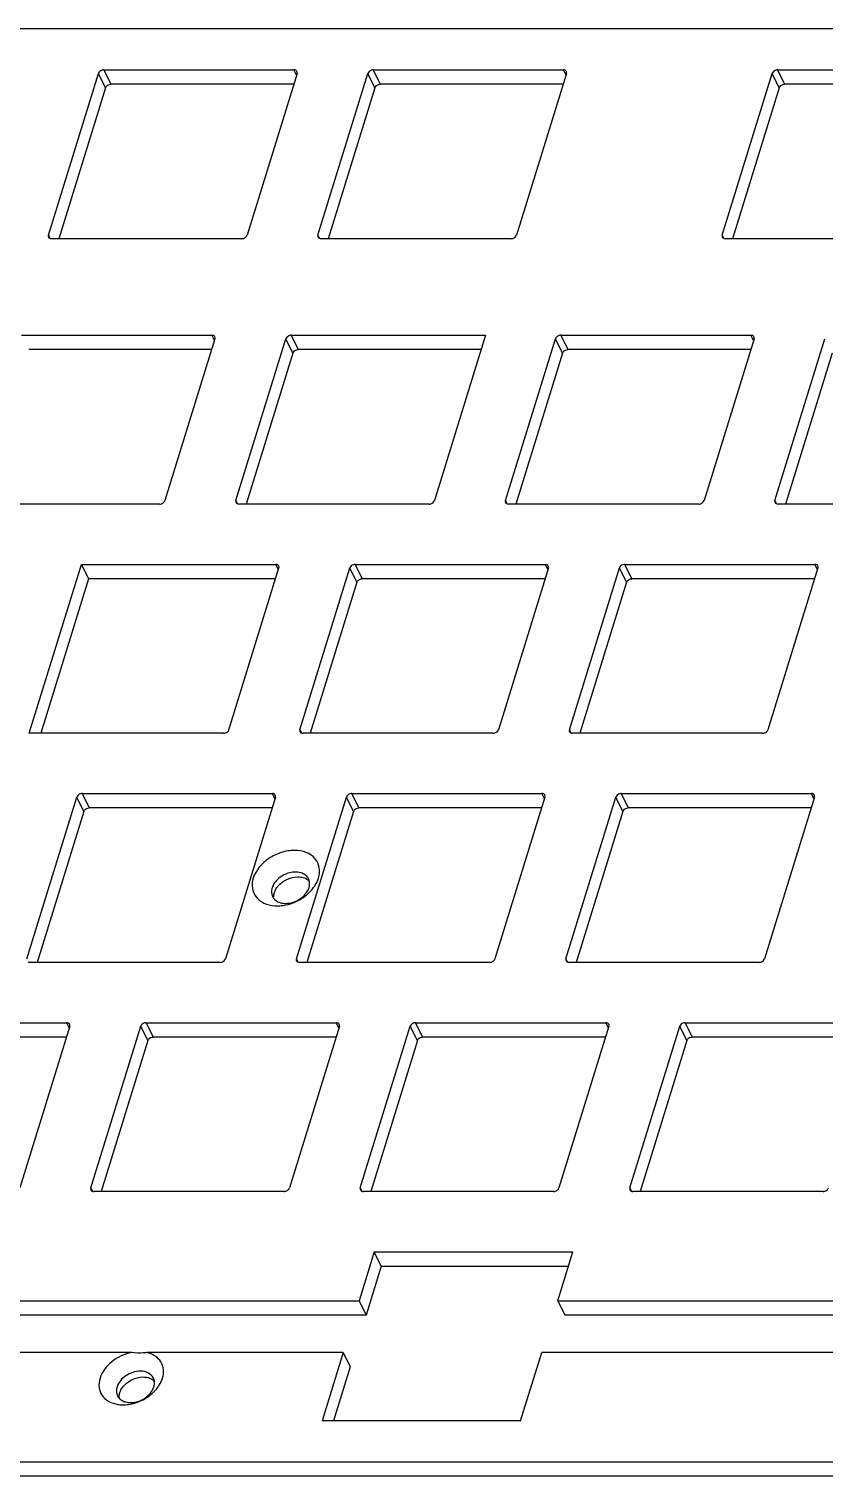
# Model space of a CAD drawing. Header units: inches. Extents: x -1111 to 11437, y -3682 to 971.
# Drawn here: x 8749.4 to 8801.1, y -3432.1 to -3338.1 of the extents above; entities that cross this region are included whole.
import ezdxf

# ---------------------------------------------------------------- set-up
doc = ezdxf.new("R2010")
doc.units = ezdxf.units.IN
doc.header["$LTSCALE"] = 1.21
doc.header["$MEASUREMENT"] = 0
doc.layers.get('0').update_dxf_attribs({"linetype": 'CONTINUOUS'})

msp = doc.modelspace()

# ---------------------------------------------------------------- linework, layer by layer
at = {"color": 7, "linetype": 'Continuous'}
for p, q in [((9000.573, -3338.107), (8684.095, -3338.107)), ((8750.69, -3351.502), (8753.936, -3340.998)), ((8754.394, -3341.93), (8753.936, -3340.998)), ((8754.279, -3340.767), (8754.737, -3341.699)), ((8754.279, -3340.767), (8766.631, -3340.767)), ((8766.831, -3340.998), (8763.585, -3351.502)), ((8766.797, -3341.106), (8766.631, -3340.767)), ((8768.19, -3351.502), (8771.436, -3340.998)), ((8771.894, -3341.93), (8771.436, -3340.998)), ((8771.779, -3340.767), (8772.237, -3341.699)), ((8771.779, -3340.767), (8784.131, -3340.767)), ((8784.331, -3340.998), (8781.085, -3351.502)), ((8784.297, -3341.106), (8784.131, -3340.767)), ((8794.44, -3351.502), (8797.686, -3340.998)), ((8798.144, -3341.93), (8797.686, -3340.998)), ((8798.029, -3340.767), (8798.487, -3341.699)), ((8798.029, -3340.767), (8810.381, -3340.767)), ((8754.394, -3341.93), (8751.364, -3351.733)), ((8766.614, -3341.699), (8754.737, -3341.699)), ((8771.894, -3341.93), (8768.864, -3351.733)), ((8784.114, -3341.699), (8772.237, -3341.699)), ((8798.144, -3341.93), (8795.115, -3351.733)), ((8810.364, -3341.699), (8798.487, -3341.699)), ((8750.69, -3351.502), (8750.791, -3351.709)), ((8763.242, -3351.733), (8750.89, -3351.733)), ((8768.19, -3351.502), (8768.291, -3351.709)), ((8780.742, -3351.733), (8768.39, -3351.733)), ((8794.44, -3351.502), (8794.542, -3351.709)), ((8806.992, -3351.733), (8794.641, -3351.733)), ((8748.953, -3358.002), (8761.304, -3358.002)), ((8761.505, -3358.233), (8758.258, -3368.738)), ((8761.471, -3358.342), (8761.304, -3358.002)), ((8762.864, -3368.738), (8766.11, -3358.233)), ((8766.567, -3359.166), (8766.11, -3358.233)), ((8766.453, -3358.002), (8766.911, -3358.935)), ((8766.453, -3358.002), (8779.076, -3358.002)), ((8779.076, -3358.002), (8775.759, -3368.738)), ((8780.364, -3368.738), (8783.61, -3358.233)), ((8784.068, -3359.166), (8783.61, -3358.233)), ((8783.953, -3358.002), (8784.411, -3358.935)), ((8783.953, -3358.002), (8796.305, -3358.002)), ((8796.505, -3358.233), (8793.259, -3368.738)), ((8796.471, -3358.342), (8796.305, -3358.002)), ((8797.864, -3368.738), (8801.11, -3358.233)), ((8761.288, -3358.935), (8749.41, -3358.935)), ((8766.567, -3359.166), (8763.538, -3368.969)), ((8778.788, -3358.935), (8766.911, -3358.935)), ((8784.068, -3359.166), (8781.038, -3368.969)), ((8796.288, -3358.935), (8784.411, -3358.935)), ((8801.568, -3359.166), (8798.538, -3368.969)), ((8757.915, -3368.969), (8745.564, -3368.969)), ((8762.864, -3368.738), (8762.965, -3368.945)), ((8775.415, -3368.969), (8763.064, -3368.969)), ((8780.364, -3368.738), (8780.465, -3368.945)), ((8792.916, -3368.969), (8780.564, -3368.969)), ((8797.864, -3368.738), (8797.966, -3368.945)), ((8810.416, -3368.969), (8798.064, -3368.969)), ((8749.443, -3383.852), (8752.832, -3372.886)), ((8752.832, -3372.886), (8753.289, -3373.818)), ((8752.832, -3372.886), (8765.455, -3372.886)), ((8762.409, -3383.621), (8765.655, -3373.117)), ((8765.622, -3373.225), (8765.455, -3372.886)), ((8767.015, -3383.621), (8770.261, -3373.117)), ((8770.718, -3374.049), (8770.261, -3373.117)), ((8770.604, -3372.886), (8771.061, -3373.818)), ((8770.604, -3372.886), (8782.955, -3372.886)), ((8783.156, -3373.117), (8779.909, -3383.621)), ((8783.122, -3373.225), (8782.955, -3372.886)), ((8784.515, -3383.621), (8787.761, -3373.117)), ((8788.218, -3374.049), (8787.761, -3373.117)), ((8788.104, -3372.886), (8788.562, -3373.818)), ((8788.104, -3372.886), (8800.455, -3372.886)), ((8800.656, -3373.117), (8797.41, -3383.621)), ((8800.622, -3373.225), (8800.455, -3372.886)), ((8753.289, -3373.818), (8750.189, -3383.852)), ((8765.439, -3373.818), (8753.289, -3373.818)), ((8770.718, -3374.049), (8767.689, -3383.852)), ((8782.939, -3373.818), (8771.061, -3373.818)), ((8788.218, -3374.049), (8785.189, -3383.852)), ((8800.439, -3373.818), (8788.562, -3373.818)), ((8767.015, -3383.621), (8767.116, -3383.828)), ((8784.515, -3383.621), (8784.616, -3383.828)), ((8762.066, -3383.852), (8749.443, -3383.852)), ((8779.566, -3383.852), (8767.215, -3383.852)), ((8797.066, -3383.852), (8784.715, -3383.852)), ((8749.29, -3398.504), (8752.536, -3388)), ((8752.994, -3388.932), (8752.536, -3388)), ((8752.879, -3387.769), (8753.337, -3388.701)), ((8752.879, -3387.769), (8765.231, -3387.769)), ((8765.431, -3388), (8762.185, -3398.504)), ((8765.398, -3388.109), (8765.231, -3387.769)), ((8766.79, -3398.504), (8770.036, -3388)), ((8770.494, -3388.932), (8770.036, -3388)), ((8770.38, -3387.769), (8770.837, -3388.701)), ((8770.38, -3387.769), (8782.731, -3387.769)), ((8782.931, -3388), (8779.685, -3398.504)), ((8782.898, -3388.109), (8782.731, -3387.769)), ((8784.291, -3398.504), (8787.537, -3388)), ((8787.994, -3388.932), (8787.537, -3388)), ((8787.88, -3387.769), (8788.337, -3388.701)), ((8787.88, -3387.769), (8800.231, -3387.769)), ((8800.431, -3388), (8797.185, -3398.504)), ((8800.398, -3388.109), (8800.231, -3387.769)), ((8752.994, -3388.932), (8749.964, -3398.735)), ((8765.214, -3388.701), (8753.337, -3388.701)), ((8770.494, -3388.932), (8767.465, -3398.735)), ((8782.715, -3388.701), (8770.837, -3388.701)), ((8787.994, -3388.932), (8784.965, -3398.735)), ((8800.215, -3388.701), (8788.337, -3388.701)), ((8761.842, -3398.735), (8749.49, -3398.735)), ((8766.79, -3398.504), (8766.892, -3398.711)), ((8779.342, -3398.735), (8766.991, -3398.735)), ((8784.291, -3398.504), (8784.392, -3398.711)), ((8796.842, -3398.735), (8784.491, -3398.735)), ((8739.53, -3402.652), (8751.882, -3402.652)), ((8752.082, -3402.883), (8748.836, -3413.387)), ((8752.048, -3402.992), (8751.882, -3402.652)), ((8753.441, -3413.387), (8756.687, -3402.883)), ((8757.145, -3403.815), (8756.687, -3402.883)), ((8757.03, -3402.652), (8757.488, -3403.584)), ((8757.03, -3402.652), (8769.382, -3402.652)), ((8769.582, -3402.883), (8766.336, -3413.387)), ((8769.548, -3402.992), (8769.382, -3402.652)), ((8770.941, -3413.387), (8774.187, -3402.883)), ((8774.645, -3403.815), (8774.187, -3402.883)), ((8774.53, -3402.652), (8774.988, -3403.584)), ((8774.53, -3402.652), (8786.882, -3402.652)), ((8787.082, -3402.883), (8783.836, -3413.387)), ((8787.049, -3402.992), (8786.882, -3402.652)), ((8788.441, -3413.387), (8791.687, -3402.883)), ((8792.145, -3403.815), (8791.687, -3402.883)), ((8792.031, -3402.652), (8792.488, -3403.584)), ((8792.031, -3402.652), (8804.382, -3402.652)), ((8751.865, -3403.584), (8739.988, -3403.584)), ((8757.145, -3403.815), (8754.115, -3413.619)), ((8769.365, -3403.584), (8757.488, -3403.584)), ((8774.645, -3403.815), (8771.615, -3413.619)), ((8786.865, -3403.584), (8774.988, -3403.584)), ((8792.145, -3403.815), (8789.116, -3413.619)), ((8804.366, -3403.584), (8792.488, -3403.584)), ((8753.441, -3413.387), (8753.542, -3413.594)), ((8765.993, -3413.619), (8753.641, -3413.619)), ((8770.941, -3413.387), (8771.043, -3413.594)), ((8783.493, -3413.619), (8771.141, -3413.619)), ((8788.441, -3413.387), (8788.543, -3413.594)), ((8800.993, -3413.619), (8788.642, -3413.619)), ((8771.847, -3417.535), (8770.867, -3420.708)), ((8772.305, -3418.468), (8771.847, -3417.535)), ((8771.847, -3417.535), (8784.742, -3417.535)), ((8783.761, -3420.708), (8784.742, -3417.535)), ((8772.305, -3418.468), (8771.324, -3421.64)), ((8772.305, -3418.468), (8784.454, -3418.468)), ((8734.577, -3420.708), (8770.867, -3420.708)), ((8770.867, -3420.708), (8771.324, -3421.64)), ((8783.761, -3420.708), (8784.219, -3421.64)), ((8783.761, -3420.708), (8820.051, -3420.708)), ((8771.324, -3421.64), (8735.034, -3421.64)), ((8820.509, -3421.64), (8784.219, -3421.64)), ((8756.097, -3424.076), (8733.536, -3424.076)), ((8769.826, -3424.076), (8757.074, -3424.076)), ((8769.826, -3424.076), (8768.458, -3428.502)), ((8769.826, -3424.076), (8770.283, -3425.008)), ((8781.353, -3428.502), (8782.721, -3424.076)), ((8819.01, -3424.076), (8782.721, -3424.076)), ((8770.283, -3425.008), (8769.204, -3428.502)), ((8781.353, -3428.502), (8768.458, -3428.502)), ((8655.338, -3431.167), (8971.815, -3431.167)), ((8972.273, -3432.099), (8655.795, -3432.099))]:
    msp.add_line(p, q, dxfattribs=at)
for centre, radius, start, end in [((8765.865, -3394.153), 0.691, 206.2212, 221.04856), ((8755.792, -3426.579), 0.686, 194.17789, 220.93084), ((8755.52, -3425.352), 2.119, 261.10109, 265.44755), ((8755.812, -3426.562), 0.712, 220.92428, 223.53999)]:
    msp.add_arc(centre, radius, start, end, dxfattribs=at)
for points, knots in [([(8754.279, -3340.767), (8754.242, -3340.767), (8754.102, -3340.79), (8753.967, -3340.897), (8753.936, -3340.998)], [0, 0, 0, 0, 0.259097, 1, 1, 1, 1]), ([(8766.824, -3340.868), (8766.809, -3340.836), (8766.749, -3340.78), (8766.671, -3340.767), (8766.631, -3340.767)], [0, 0, 0, 0, 0.463693, 1, 1, 1, 1]), ([(8771.779, -3340.767), (8771.742, -3340.767), (8771.602, -3340.79), (8771.467, -3340.897), (8771.436, -3340.998)], [0, 0, 0, 0, 0.259097, 1, 1, 1, 1]), ([(8784.324, -3340.868), (8784.309, -3340.836), (8784.249, -3340.78), (8784.171, -3340.767), (8784.131, -3340.767)], [0, 0, 0, 0, 0.463693, 1, 1, 1, 1]), ([(8798.029, -3340.767), (8797.993, -3340.767), (8797.852, -3340.79), (8797.718, -3340.897), (8797.686, -3340.998)], [0, 0, 0, 0, 0.259097, 1, 1, 1, 1]), ([(8754.394, -3341.93), (8754.403, -3341.898), (8754.475, -3341.772), (8754.627, -3341.699), (8754.737, -3341.699)], [0, 0, 0, 0, 0.23471, 1, 1, 1, 1]), ([(8771.894, -3341.93), (8771.904, -3341.898), (8771.975, -3341.772), (8772.128, -3341.699), (8772.237, -3341.699)], [0, 0, 0, 0, 0.23471, 1, 1, 1, 1]), ([(8798.144, -3341.93), (8798.154, -3341.898), (8798.226, -3341.772), (8798.378, -3341.699), (8798.487, -3341.699)], [0, 0, 0, 0, 0.23471, 1, 1, 1, 1]), ([(8763.242, -3351.733), (8763.279, -3351.733), (8763.419, -3351.71), (8763.554, -3351.603), (8763.585, -3351.502)], [0, 0, 0, 0, 0.259097, 1, 1, 1, 1]), ([(8780.742, -3351.733), (8780.779, -3351.733), (8780.919, -3351.71), (8781.054, -3351.603), (8781.085, -3351.502)], [0, 0, 0, 0, 0.259097, 1, 1, 1, 1]), ([(8761.498, -3358.103), (8761.482, -3358.072), (8761.423, -3358.016), (8761.345, -3358.002), (8761.304, -3358.002)], [0, 0, 0, 0, 0.463693, 1, 1, 1, 1]), ([(8766.453, -3358.002), (8766.416, -3358.002), (8766.276, -3358.026), (8766.141, -3358.133), (8766.11, -3358.233)], [0, 0, 0, 0, 0.259097, 1, 1, 1, 1]), ([(8783.953, -3358.002), (8783.916, -3358.002), (8783.776, -3358.026), (8783.641, -3358.133), (8783.61, -3358.233)], [0, 0, 0, 0, 0.259097, 1, 1, 1, 1]), ([(8796.498, -3358.103), (8796.483, -3358.072), (8796.423, -3358.016), (8796.345, -3358.002), (8796.305, -3358.002)], [0, 0, 0, 0, 0.463693, 1, 1, 1, 1]), ([(8766.567, -3359.166), (8766.577, -3359.134), (8766.649, -3359.008), (8766.801, -3358.935), (8766.911, -3358.935)], [0, 0, 0, 0, 0.23471, 1, 1, 1, 1]), ([(8784.068, -3359.166), (8784.077, -3359.134), (8784.149, -3359.008), (8784.301, -3358.935), (8784.411, -3358.935)], [0, 0, 0, 0, 0.23471, 1, 1, 1, 1]), ([(8757.915, -3368.969), (8757.952, -3368.969), (8758.093, -3368.946), (8758.227, -3368.839), (8758.258, -3368.738)], [0, 0, 0, 0, 0.259097, 1, 1, 1, 1]), ([(8775.415, -3368.969), (8775.452, -3368.969), (8775.593, -3368.946), (8775.727, -3368.839), (8775.759, -3368.738)], [0, 0, 0, 0, 0.259097, 1, 1, 1, 1]), ([(8792.916, -3368.969), (8792.953, -3368.969), (8793.093, -3368.946), (8793.228, -3368.839), (8793.259, -3368.738)], [0, 0, 0, 0, 0.259097, 1, 1, 1, 1]), ([(8765.649, -3372.987), (8765.633, -3372.955), (8765.573, -3372.899), (8765.496, -3372.886), (8765.455, -3372.886)], [0, 0, 0, 0, 0.463693, 1, 1, 1, 1]), ([(8770.604, -3372.886), (8770.567, -3372.886), (8770.426, -3372.909), (8770.292, -3373.016), (8770.261, -3373.117)], [0, 0, 0, 0, 0.259097, 1, 1, 1, 1]), ([(8783.149, -3372.987), (8783.133, -3372.955), (8783.074, -3372.899), (8782.996, -3372.886), (8782.955, -3372.886)], [0, 0, 0, 0, 0.463693, 1, 1, 1, 1]), ([(8788.104, -3372.886), (8788.067, -3372.886), (8787.927, -3372.909), (8787.792, -3373.016), (8787.761, -3373.117)], [0, 0, 0, 0, 0.259097, 1, 1, 1, 1]), ([(8800.649, -3372.987), (8800.633, -3372.955), (8800.574, -3372.899), (8800.496, -3372.886), (8800.455, -3372.886)], [0, 0, 0, 0, 0.463693, 1, 1, 1, 1]), ([(8770.718, -3374.049), (8770.728, -3374.017), (8770.8, -3373.891), (8770.952, -3373.818), (8771.061, -3373.818)], [0, 0, 0, 0, 0.23471, 1, 1, 1, 1]), ([(8788.218, -3374.049), (8788.228, -3374.017), (8788.3, -3373.891), (8788.452, -3373.818), (8788.562, -3373.818)], [0, 0, 0, 0, 0.23471, 1, 1, 1, 1]), ([(8762.066, -3383.852), (8762.103, -3383.852), (8762.244, -3383.829), (8762.378, -3383.722), (8762.409, -3383.621)], [0, 0, 0, 0, 0.259097, 1, 1, 1, 1]), ([(8779.566, -3383.852), (8779.603, -3383.852), (8779.744, -3383.829), (8779.878, -3383.722), (8779.909, -3383.621)], [0, 0, 0, 0, 0.259097, 1, 1, 1, 1]), ([(8797.066, -3383.852), (8797.103, -3383.852), (8797.244, -3383.829), (8797.378, -3383.722), (8797.41, -3383.621)], [0, 0, 0, 0, 0.259097, 1, 1, 1, 1]), ([(8752.879, -3387.769), (8752.843, -3387.769), (8752.702, -3387.792), (8752.567, -3387.899), (8752.536, -3388)], [0, 0, 0, 0, 0.259097, 1, 1, 1, 1]), ([(8765.424, -3387.87), (8765.409, -3387.838), (8765.349, -3387.783), (8765.271, -3387.769), (8765.231, -3387.769)], [0, 0, 0, 0, 0.463693, 1, 1, 1, 1]), ([(8770.38, -3387.769), (8770.343, -3387.769), (8770.202, -3387.792), (8770.068, -3387.899), (8770.036, -3388)], [0, 0, 0, 0, 0.259097, 1, 1, 1, 1]), ([(8782.924, -3387.87), (8782.909, -3387.838), (8782.849, -3387.783), (8782.772, -3387.769), (8782.731, -3387.769)], [0, 0, 0, 0, 0.463693, 1, 1, 1, 1]), ([(8787.88, -3387.769), (8787.843, -3387.769), (8787.702, -3387.792), (8787.568, -3387.899), (8787.537, -3388)], [0, 0, 0, 0, 0.259097, 1, 1, 1, 1]), ([(8800.425, -3387.87), (8800.409, -3387.838), (8800.349, -3387.783), (8800.272, -3387.769), (8800.231, -3387.769)], [0, 0, 0, 0, 0.463693, 1, 1, 1, 1]), ([(8752.994, -3388.932), (8753.004, -3388.9), (8753.076, -3388.774), (8753.228, -3388.701), (8753.337, -3388.701)], [0, 0, 0, 0, 0.23471, 1, 1, 1, 1]), ([(8770.494, -3388.932), (8770.504, -3388.9), (8770.576, -3388.774), (8770.728, -3388.701), (8770.837, -3388.701)], [0, 0, 0, 0, 0.23471, 1, 1, 1, 1]), ([(8787.994, -3388.932), (8788.004, -3388.9), (8788.076, -3388.774), (8788.228, -3388.701), (8788.337, -3388.701)], [0, 0, 0, 0, 0.23471, 1, 1, 1, 1]), ([(8768.226, -3393.264), (8768.294, -3393.044), (8768.343, -3392.579), (8768.037, -3391.937), (8767.42, -3391.538), (8766.635, -3391.417), (8765.786, -3391.565), (8764.764, -3392.054), (8764.149, -3392.745), (8763.989, -3393.264)], [0, 0, 0, 0, 0.11158, 0.216046, 0.327089, 0.453024, 0.592442, 0.737252, 1, 1, 1, 1]), ([(8766.727, -3392.867), (8766.606, -3392.867), (8766.118, -3392.929), (8765.656, -3393.207), (8765.426, -3393.496)], [0, 0, 0, 0, 0.247268, 1, 1, 1, 1]), ([(8767.161, -3392.945), (8767.128, -3392.932), (8766.988, -3392.885), (8766.839, -3392.867), (8766.727, -3392.867)], [0, 0, 0, 0, 0.239429, 1, 1, 1, 1]), ([(8767.579, -3393.313), (8767.539, -3393.231), (8767.419, -3393.077), (8767.252, -3392.98), (8767.161, -3392.945)], [0, 0, 0, 0, 0.483209, 1, 1, 1, 1]), ([(8763.989, -3393.264), (8763.924, -3393.474), (8763.873, -3393.914), (8764.136, -3394.532), (8764.689, -3394.943), (8765.148, -3395.044), (8765.39, -3395.06)], [0, 0, 0, 0, 0.249051, 0.481731, 0.725689, 1, 1, 1, 1]), ([(8765.215, -3393.885), (8765.205, -3393.918), (8765.173, -3394.045), (8765.169, -3394.18), (8765.186, -3394.275)], [0, 0, 0, 0, 0.260925, 1, 1, 1, 1]), ([(8765.426, -3393.496), (8765.402, -3393.526), (8765.315, -3393.646), (8765.247, -3393.781), (8765.215, -3393.885)], [0, 0, 0, 0, 0.262303, 1, 1, 1, 1]), ([(8765.367, -3394.196), (8765.378, -3394.162), (8765.43, -3394.022), (8765.51, -3393.893), (8765.581, -3393.804)], [0, 0, 0, 0, 0.238015, 1, 1, 1, 1]), ([(8765.581, -3393.804), (8765.605, -3393.773), (8765.712, -3393.651), (8765.839, -3393.545), (8765.941, -3393.476)], [0, 0, 0, 0, 0.243595, 1, 1, 1, 1]), ([(8765.941, -3393.476), (8766.011, -3393.429), (8766.296, -3393.265), (8766.63, -3393.179), (8766.875, -3393.178)], [0, 0, 0, 0, 0.256059, 1, 1, 1, 1]), ([(8766.097, -3394.904), (8766.426, -3394.904), (8767.063, -3394.695), (8767.519, -3394.179), (8767.61, -3393.885)], [0, 0, 0, 0, 0.516982, 1, 1, 1, 1]), ([(8766.875, -3393.178), (8766.913, -3393.178), (8767.061, -3393.183), (8767.208, -3393.214), (8767.309, -3393.254)], [0, 0, 0, 0, 0.261912, 1, 1, 1, 1]), ([(8767.309, -3393.254), (8767.341, -3393.266), (8767.459, -3393.319), (8767.566, -3393.4), (8767.63, -3393.472)], [0, 0, 0, 0, 0.261757, 1, 1, 1, 1]), ([(8767.372, -3394.422), (8767.424, -3394.382), (8767.62, -3394.22), (8767.795, -3394.032), (8767.908, -3393.88)], [0, 0, 0, 0, 0.256573, 1, 1, 1, 1]), ([(8767.61, -3393.885), (8767.62, -3393.853), (8767.652, -3393.726), (8767.656, -3393.591), (8767.639, -3393.496)], [0, 0, 0, 0, 0.260925, 1, 1, 1, 1]), ([(8767.908, -3393.88), (8767.943, -3393.831), (8768.074, -3393.64), (8768.175, -3393.427), (8768.226, -3393.264)], [0, 0, 0, 0, 0.261044, 1, 1, 1, 1]), ([(8765.344, -3394.607), (8765.364, -3394.63), (8765.456, -3394.723), (8765.572, -3394.79), (8765.663, -3394.826)], [0, 0, 0, 0, 0.241096, 1, 1, 1, 1]), ([(8765.663, -3394.826), (8765.696, -3394.839), (8765.836, -3394.886), (8765.985, -3394.904), (8766.097, -3394.904)], [0, 0, 0, 0, 0.239429, 1, 1, 1, 1]), ([(8765.927, -3395.038), (8765.991, -3395.029), (8766.25, -3394.983), (8766.502, -3394.902), (8766.684, -3394.824)], [0, 0, 0, 0, 0.245998, 1, 1, 1, 1]), ([(8765.39, -3395.06), (8765.433, -3395.063), (8765.613, -3395.07), (8765.793, -3395.057), (8765.927, -3395.038)], [0, 0, 0, 0, 0.244279, 1, 1, 1, 1]), ([(8761.842, -3398.735), (8761.879, -3398.735), (8762.019, -3398.712), (8762.154, -3398.605), (8762.185, -3398.504)], [0, 0, 0, 0, 0.259097, 1, 1, 1, 1]), ([(8779.342, -3398.735), (8779.379, -3398.735), (8779.519, -3398.712), (8779.654, -3398.605), (8779.685, -3398.504)], [0, 0, 0, 0, 0.259097, 1, 1, 1, 1]), ([(8796.842, -3398.735), (8796.879, -3398.735), (8797.02, -3398.712), (8797.154, -3398.605), (8797.185, -3398.504)], [0, 0, 0, 0, 0.259097, 1, 1, 1, 1]), ([(8752.075, -3402.753), (8752.06, -3402.722), (8752, -3402.666), (8751.922, -3402.652), (8751.882, -3402.652)], [0, 0, 0, 0, 0.463693, 1, 1, 1, 1]), ([(8757.03, -3402.652), (8756.993, -3402.652), (8756.853, -3402.675), (8756.718, -3402.782), (8756.687, -3402.883)], [0, 0, 0, 0, 0.259097, 1, 1, 1, 1]), ([(8769.575, -3402.753), (8769.56, -3402.722), (8769.5, -3402.666), (8769.422, -3402.652), (8769.382, -3402.652)], [0, 0, 0, 0, 0.463693, 1, 1, 1, 1]), ([(8774.53, -3402.652), (8774.494, -3402.652), (8774.353, -3402.675), (8774.218, -3402.782), (8774.187, -3402.883)], [0, 0, 0, 0, 0.259097, 1, 1, 1, 1]), ([(8787.075, -3402.753), (8787.06, -3402.722), (8787, -3402.666), (8786.922, -3402.652), (8786.882, -3402.652)], [0, 0, 0, 0, 0.463693, 1, 1, 1, 1]), ([(8792.031, -3402.652), (8791.994, -3402.652), (8791.853, -3402.675), (8791.719, -3402.782), (8791.687, -3402.883)], [0, 0, 0, 0, 0.259097, 1, 1, 1, 1]), ([(8757.145, -3403.815), (8757.155, -3403.783), (8757.226, -3403.657), (8757.379, -3403.584), (8757.488, -3403.584)], [0, 0, 0, 0, 0.23471, 1, 1, 1, 1]), ([(8774.645, -3403.815), (8774.655, -3403.783), (8774.727, -3403.657), (8774.879, -3403.584), (8774.988, -3403.584)], [0, 0, 0, 0, 0.23471, 1, 1, 1, 1]), ([(8792.145, -3403.815), (8792.155, -3403.783), (8792.227, -3403.657), (8792.379, -3403.584), (8792.488, -3403.584)], [0, 0, 0, 0, 0.23471, 1, 1, 1, 1]), ([(8765.993, -3413.619), (8766.03, -3413.619), (8766.17, -3413.595), (8766.305, -3413.488), (8766.336, -3413.387)], [0, 0, 0, 0, 0.259097, 1, 1, 1, 1]), ([(8783.493, -3413.619), (8783.53, -3413.619), (8783.67, -3413.595), (8783.805, -3413.488), (8783.836, -3413.387)], [0, 0, 0, 0, 0.259097, 1, 1, 1, 1]), ([(8800.993, -3413.619), (8801.03, -3413.619), (8801.17, -3413.595), (8801.305, -3413.488), (8801.336, -3413.387)], [0, 0, 0, 0, 0.259097, 1, 1, 1, 1]), ([(8756.097, -3424.076), (8755.628, -3424.169), (8754.769, -3424.568), (8754.171, -3425.333), (8754.042, -3425.749)], [0, 0, 0, 0, 0.523523, 1, 1, 1, 1]), ([(8757.074, -3424.076), (8756.999, -3424.089), (8756.675, -3424.132), (8756.344, -3424.113), (8756.097, -3424.076)], [0, 0, 0, 0, 0.234488, 1, 1, 1, 1]), ([(8758.095, -3425.748), (8758.151, -3425.568), (8758.201, -3425.197), (8758.028, -3424.661), (8757.624, -3424.26), (8757.266, -3424.119), (8757.074, -3424.076)], [0, 0, 0, 0, 0.254738, 0.492206, 0.734294, 1, 1, 1, 1]), ([(8754.042, -3425.749), (8753.984, -3425.937), (8753.935, -3426.329), (8754.138, -3426.888), (8754.592, -3427.289), (8754.984, -3427.413), (8755.192, -3427.446)], [0, 0, 0, 0, 0.252427, 0.487897, 0.730657, 1, 1, 1, 1]), ([(8756.658, -3425.289), (8756.329, -3425.289), (8755.692, -3425.499), (8755.236, -3426.015), (8755.146, -3426.308)], [0, 0, 0, 0, 0.516982, 1, 1, 1, 1]), ([(8755.542, -3426.289), (8755.567, -3426.258), (8755.674, -3426.135), (8755.8, -3426.029), (8755.902, -3425.961)], [0, 0, 0, 0, 0.243595, 1, 1, 1, 1]), ([(8755.902, -3425.961), (8755.972, -3425.914), (8756.258, -3425.75), (8756.591, -3425.663), (8756.836, -3425.662)], [0, 0, 0, 0, 0.256059, 1, 1, 1, 1]), ([(8757.51, -3425.735), (8757.442, -3425.596), (8757.18, -3425.35), (8756.837, -3425.289), (8756.658, -3425.289)], [0, 0, 0, 0, 0.463511, 1, 1, 1, 1]), ([(8756.836, -3425.662), (8756.983, -3425.662), (8757.263, -3425.703), (8757.506, -3425.859), (8757.591, -3425.956)], [0, 0, 0, 0, 0.531386, 1, 1, 1, 1]), ([(8757.541, -3426.308), (8757.551, -3426.275), (8757.583, -3426.148), (8757.587, -3426.013), (8757.57, -3425.918)], [0, 0, 0, 0, 0.260925, 1, 1, 1, 1]), ([(8757.791, -3426.338), (8757.825, -3426.291), (8757.95, -3426.108), (8758.047, -3425.905), (8758.095, -3425.748)], [0, 0, 0, 0, 0.261044, 1, 1, 1, 1]), ([(8755.146, -3426.308), (8755.134, -3426.345), (8755.099, -3426.488), (8755.1, -3426.641), (8755.127, -3426.747)], [0, 0, 0, 0, 0.262375, 1, 1, 1, 1]), ([(8755.329, -3426.681), (8755.339, -3426.647), (8755.391, -3426.507), (8755.471, -3426.378), (8755.542, -3426.289)], [0, 0, 0, 0, 0.238015, 1, 1, 1, 1]), ([(8756.028, -3427.326), (8756.357, -3427.326), (8756.994, -3427.117), (8757.45, -3426.601), (8757.541, -3426.308)], [0, 0, 0, 0, 0.516983, 1, 1, 1, 1]), ([(8757.279, -3426.856), (8757.328, -3426.818), (8757.516, -3426.663), (8757.684, -3426.483), (8757.791, -3426.338)], [0, 0, 0, 0, 0.256574, 1, 1, 1, 1]), ([(8755.296, -3427.052), (8755.316, -3427.073), (8755.403, -3427.155), (8755.51, -3427.215), (8755.594, -3427.249)], [0, 0, 0, 0, 0.241425, 1, 1, 1, 1]), ([(8755.352, -3427.464), (8755.396, -3427.468), (8755.578, -3427.477), (8755.76, -3427.465), (8755.896, -3427.445)], [0, 0, 0, 0, 0.243863, 1, 1, 1, 1]), ([(8755.594, -3427.249), (8755.627, -3427.262), (8755.767, -3427.308), (8755.916, -3427.326), (8756.028, -3427.326)], [0, 0, 0, 0, 0.239429, 1, 1, 1, 1]), ([(8755.896, -3427.445), (8755.958, -3427.437), (8756.205, -3427.392), (8756.447, -3427.315), (8756.621, -3427.241)], [0, 0, 0, 0, 0.245999, 1, 1, 1, 1])]:
    msp.add_open_spline(points, degree=3, knots=knots, dxfattribs=at)
for points in [[(8766.831, -3340.998), (8766.844, -3340.956), (8766.843, -3340.907), (8766.824, -3340.868)], [(8784.331, -3340.998), (8784.344, -3340.956), (8784.343, -3340.907), (8784.324, -3340.868)], [(8750.69, -3351.502), (8750.677, -3351.543), (8750.678, -3351.593), (8750.697, -3351.632)], [(8750.697, -3351.632), (8750.711, -3351.661), (8750.736, -3351.686), (8750.763, -3351.702)], [(8750.763, -3351.702), (8750.801, -3351.724), (8750.847, -3351.733), (8750.89, -3351.733)], [(8768.19, -3351.502), (8768.177, -3351.543), (8768.178, -3351.593), (8768.197, -3351.632)], [(8768.197, -3351.632), (8768.211, -3351.661), (8768.236, -3351.686), (8768.264, -3351.702)], [(8768.264, -3351.702), (8768.301, -3351.724), (8768.347, -3351.733), (8768.39, -3351.733)], [(8794.44, -3351.502), (8794.427, -3351.543), (8794.428, -3351.593), (8794.447, -3351.632)], [(8794.447, -3351.632), (8794.461, -3351.661), (8794.486, -3351.686), (8794.514, -3351.702)], [(8794.514, -3351.702), (8794.552, -3351.724), (8794.597, -3351.733), (8794.641, -3351.733)], [(8761.505, -3358.233), (8761.517, -3358.192), (8761.517, -3358.142), (8761.498, -3358.103)], [(8796.505, -3358.233), (8796.518, -3358.192), (8796.517, -3358.142), (8796.498, -3358.103)], [(8762.864, -3368.738), (8762.851, -3368.779), (8762.852, -3368.829), (8762.871, -3368.868)], [(8762.871, -3368.868), (8762.885, -3368.897), (8762.909, -3368.922), (8762.937, -3368.938)], [(8762.937, -3368.938), (8762.975, -3368.959), (8763.021, -3368.969), (8763.064, -3368.969)], [(8780.364, -3368.738), (8780.351, -3368.779), (8780.352, -3368.829), (8780.371, -3368.868)], [(8780.371, -3368.868), (8780.385, -3368.897), (8780.41, -3368.922), (8780.438, -3368.938)], [(8780.438, -3368.938), (8780.475, -3368.959), (8780.521, -3368.969), (8780.564, -3368.969)], [(8797.864, -3368.738), (8797.851, -3368.779), (8797.852, -3368.829), (8797.871, -3368.868)], [(8797.871, -3368.868), (8797.885, -3368.897), (8797.91, -3368.922), (8797.938, -3368.938)], [(8797.938, -3368.938), (8797.975, -3368.959), (8798.021, -3368.969), (8798.064, -3368.969)], [(8765.655, -3373.117), (8765.668, -3373.075), (8765.668, -3373.026), (8765.649, -3372.987)], [(8783.156, -3373.117), (8783.168, -3373.075), (8783.168, -3373.026), (8783.149, -3372.987)], [(8800.656, -3373.117), (8800.669, -3373.075), (8800.668, -3373.026), (8800.649, -3372.987)], [(8767.015, -3383.621), (8767.002, -3383.662), (8767.002, -3383.712), (8767.021, -3383.751)], [(8784.515, -3383.621), (8784.502, -3383.662), (8784.503, -3383.712), (8784.522, -3383.751)], [(8767.021, -3383.751), (8767.036, -3383.78), (8767.06, -3383.805), (8767.088, -3383.821)], [(8767.088, -3383.821), (8767.126, -3383.843), (8767.171, -3383.852), (8767.215, -3383.852)], [(8784.522, -3383.751), (8784.536, -3383.78), (8784.56, -3383.805), (8784.588, -3383.821)], [(8784.588, -3383.821), (8784.626, -3383.843), (8784.672, -3383.852), (8784.715, -3383.852)], [(8765.431, -3388), (8765.444, -3387.958), (8765.443, -3387.909), (8765.424, -3387.87)], [(8782.931, -3388), (8782.944, -3387.958), (8782.944, -3387.909), (8782.924, -3387.87)], [(8800.431, -3388), (8800.444, -3387.958), (8800.444, -3387.909), (8800.425, -3387.87)], [(8767.639, -3393.496), (8767.628, -3393.433), (8767.607, -3393.37), (8767.579, -3393.313)], [(8765.186, -3394.275), (8765.197, -3394.338), (8765.217, -3394.401), (8765.245, -3394.458)], [(8765.327, -3394.47), (8765.325, -3394.378), (8765.34, -3394.284), (8765.367, -3394.196)], [(8766.684, -3394.824), (8766.929, -3394.72), (8767.162, -3394.584), (8767.372, -3394.422)], [(8749.364, -3398.704), (8749.401, -3398.726), (8749.447, -3398.735), (8749.49, -3398.735)], [(8766.79, -3398.504), (8766.778, -3398.546), (8766.778, -3398.595), (8766.797, -3398.634)], [(8766.797, -3398.634), (8766.811, -3398.663), (8766.836, -3398.688), (8766.864, -3398.704)], [(8766.864, -3398.704), (8766.902, -3398.726), (8766.947, -3398.735), (8766.991, -3398.735)], [(8784.291, -3398.504), (8784.278, -3398.546), (8784.278, -3398.595), (8784.297, -3398.634)], [(8784.297, -3398.634), (8784.312, -3398.663), (8784.336, -3398.688), (8784.364, -3398.704)], [(8784.364, -3398.704), (8784.402, -3398.726), (8784.447, -3398.735), (8784.491, -3398.735)], [(8752.082, -3402.883), (8752.095, -3402.842), (8752.094, -3402.792), (8752.075, -3402.753)], [(8769.582, -3402.883), (8769.595, -3402.842), (8769.594, -3402.792), (8769.575, -3402.753)], [(8787.082, -3402.883), (8787.095, -3402.842), (8787.094, -3402.792), (8787.075, -3402.753)], [(8753.441, -3413.387), (8753.428, -3413.429), (8753.429, -3413.478), (8753.448, -3413.517)], [(8753.448, -3413.517), (8753.462, -3413.546), (8753.487, -3413.571), (8753.515, -3413.587)], [(8753.515, -3413.587), (8753.552, -3413.609), (8753.598, -3413.619), (8753.641, -3413.619)], [(8770.941, -3413.387), (8770.928, -3413.429), (8770.929, -3413.478), (8770.948, -3413.517)], [(8770.948, -3413.517), (8770.962, -3413.546), (8770.987, -3413.571), (8771.015, -3413.587)], [(8771.015, -3413.587), (8771.052, -3413.609), (8771.098, -3413.619), (8771.141, -3413.619)], [(8788.441, -3413.387), (8788.429, -3413.429), (8788.429, -3413.478), (8788.448, -3413.517)], [(8788.448, -3413.517), (8788.462, -3413.546), (8788.487, -3413.571), (8788.515, -3413.587)], [(8788.515, -3413.587), (8788.553, -3413.609), (8788.598, -3413.619), (8788.642, -3413.619)], [(8757.57, -3425.918), (8757.559, -3425.855), (8757.538, -3425.793), (8757.51, -3425.735)], [(8755.296, -3427.049), (8755.289, -3426.998), (8755.287, -3426.946), (8755.29, -3426.895)], [(8755.29, -3426.895), (8755.294, -3426.822), (8755.307, -3426.75), (8755.329, -3426.681)], [(8756.621, -3427.241), (8756.855, -3427.141), (8757.078, -3427.011), (8757.279, -3426.856)]]:
    msp.add_open_spline(points, degree=3, dxfattribs=at)

doc.saveas('drawing.dxf')
